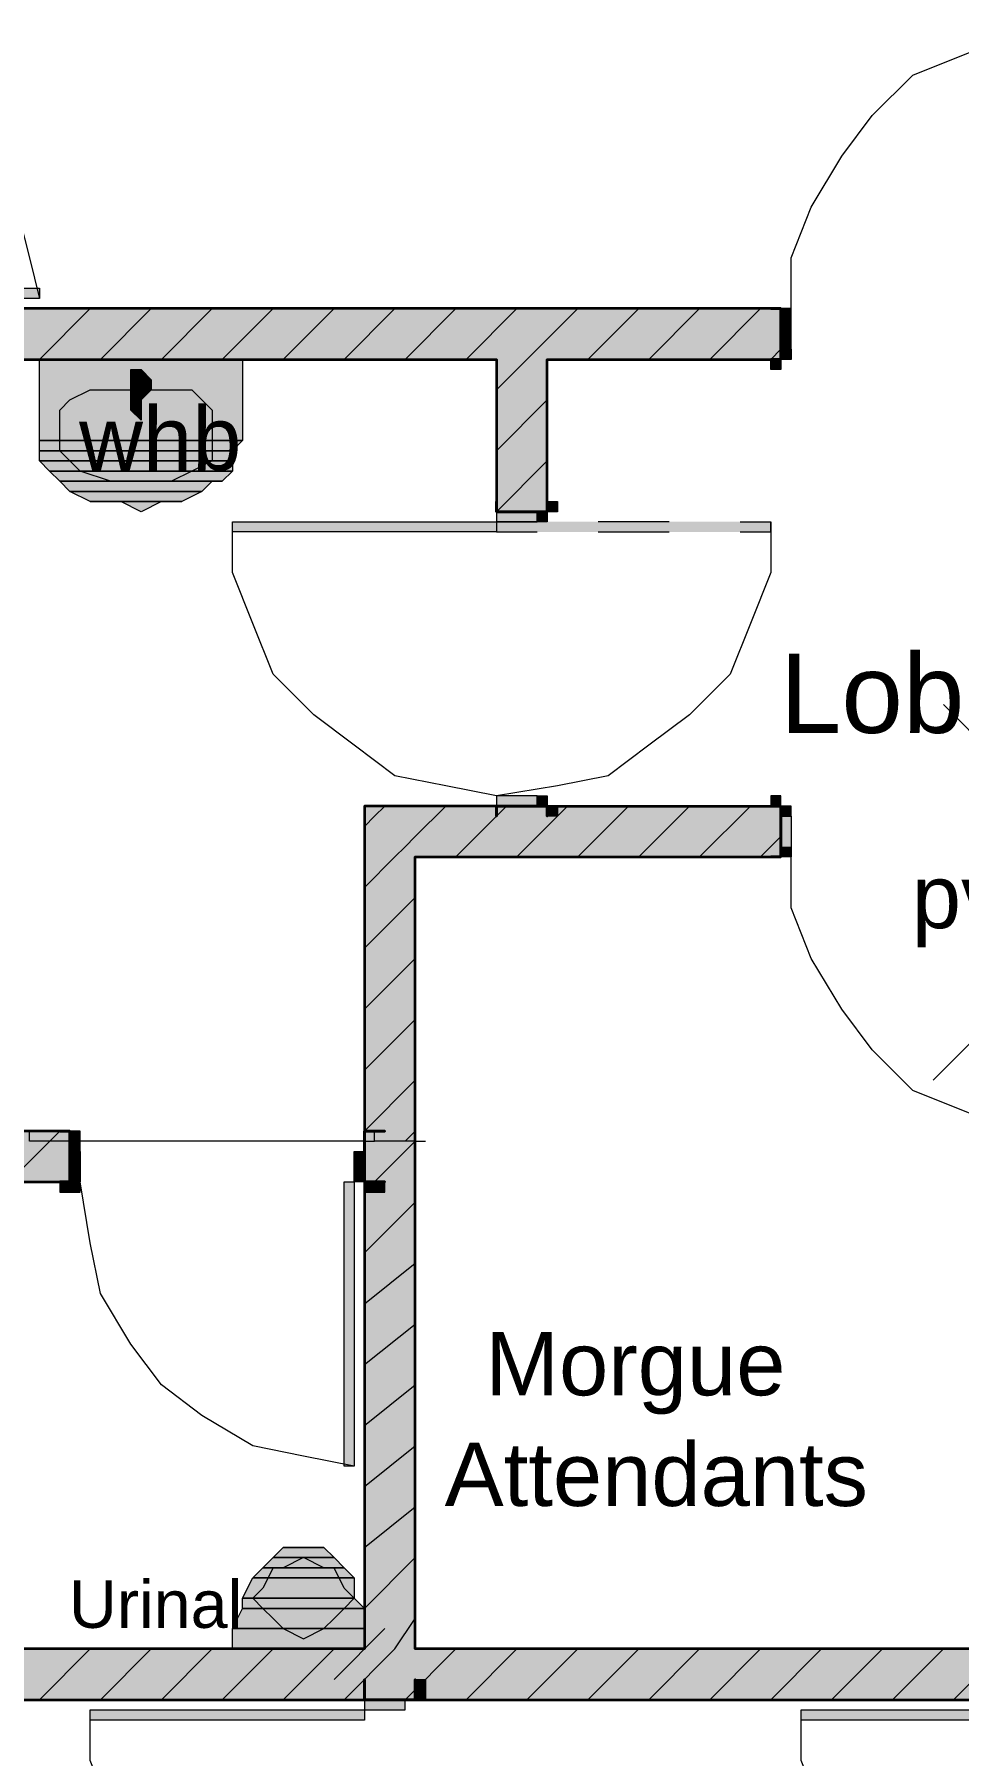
# Model space of a CAD drawing. Header units: millimetres. Extents: x 10281558 to 12820273, y 3651177 to 5996333.
# Drawn here: x 11067543 to 11347611, y 4714486 to 5236150 of the extents above; entities that cross this region are included whole.
import ezdxf

# ---------------------------------------------------------------- set-up
doc = ezdxf.new("R2010")
doc.units = ezdxf.units.MM
doc.layers.add('PDF_Geometry', color=7, linetype='Continuous', true_color=0x029e21)
doc.layers.add('PDF_Solid Fills', color=7, linetype='Continuous', true_color=0xffffff)
doc.layers.add('PDF_Text', color=7, linetype='Continuous')
doc.styles.add('PDF ArialMT', font='arial.ttf')

msp = doc.modelspace()

# ---------------------------------------------------------------- linework, layer by layer
at = {"layer": 'PDF_Geometry', "color": 30, "lineweight": 18, "true_color": 0xff6600}
for points in [[(11296829, 5153053), (11296829, 5168441), (11302984, 5183830), (11312217, 5199218), (11321450, 5211529), (11333761, 5223839), (11349149, 5229995), (11364538, 5236150), (11379926, 5236150), (11379926, 5153053), (11376848, 5153053), (11376848, 5236150), (11379926, 5236150)], [(10955208, 5156131), (10955208, 5159208), (11013684, 5159208), (11013684, 5156131), (10955208, 5156131), (10958286, 5168441), (10961364, 5180752), (10967519, 5189985), (10976752, 5199218), (10989063, 5208451), (10998296, 5211529), (11013684, 5211529), (11025995, 5211529), (11035228, 5205373), (11047538, 5199218), (11056771, 5189985), (11062927, 5180752), (11066004, 5168441), (11069082, 5156131), (11050616, 5156131)], [(11050616, 5159208), (11069082, 5159208), (11069082, 5156131)], [(11293751, 5153053), (11290674, 5153053), (11293751, 5153053)], [(11207577, 5091500), (11207577, 5094577), (11207577, 5091500)], [(11281441, 5088422), (11290674, 5088422), (11290674, 5073034), (11284518, 5057645), (11278363, 5042257), (11266052, 5029946), (11253742, 5020713), (11241431, 5011480), (11226043, 5008403), (11207577, 5005325), (11192188, 5008403), (11176800, 5011480), (11164490, 5020713), (11152179, 5029946), (11139868, 5042257), (11133713, 5057645), (11127558, 5073034), (11127558, 5088422), (11207577, 5088422), (11207577, 5085344), (11127558, 5085344), (11127558, 5088422)], [(11219887, 5088422), (11207577, 5088422), (11207577, 5085344), (11219887, 5085344)], [(11259897, 5088422), (11238353, 5088422)], [(11281441, 5085344), (11290674, 5085344), (11290674, 5088422)], [(11238353, 5085344), (11259897, 5085344)], [(11207577, 5002247), (11207577, 4999170), (11207577, 5002247)], [(11293751, 4986859), (11290674, 4986859), (11293751, 4986859)], [(11379926, 4903762), (11376848, 4903762), (11376848, 4986859), (11379926, 4986859), (11379926, 4903762), (11364538, 4903762), (11349149, 4909918), (11333761, 4916073), (11321450, 4928383), (11312217, 4940694), (11302984, 4956082), (11296829, 4971471), (11296829, 4986859)], [(11081393, 4903762), (11075237, 4903762), (11081393, 4903762)], [(11167567, 4897607), (11167567, 4903762), (11167567, 4897607)], [(11167567, 4903762), (11173723, 4903762), (11167567, 4903762)], [(11164490, 4802199), (11161412, 4802199), (11161412, 4888374), (11164490, 4888374), (11164490, 4802199), (11149101, 4805277), (11133713, 4808355), (11118325, 4817588), (11106014, 4826821), (11096781, 4839131), (11087548, 4854520), (11084470, 4869908), (11081393, 4888374)], [(11167567, 4731413), (11167567, 4737568), (11167567, 4731413)], [(11167567, 4645238), (11152179, 4648316), (11136791, 4651394), (11121402, 4660627), (11109092, 4669860), (11099859, 4682170), (11090626, 4697559), (11084470, 4712947), (11084470, 4728335), (11167567, 4728335), (11167567, 4725258), (11084470, 4725258), (11084470, 4728335)], [(11179878, 4731413), (11182956, 4731413), (11179878, 4731413)], [(11383004, 4645238), (11367615, 4648316), (11352227, 4651394), (11336839, 4660627), (11324528, 4669860), (11312217, 4682170), (11306062, 4697559), (11299907, 4712947), (11299907, 4728335), (11383004, 4728335), (11383004, 4725258), (11299907, 4725258), (11299907, 4728335)]]:
    msp.add_lwpolyline(points, dxfattribs=at)
at = {"layer": 'PDF_Geometry', "color": 7, "lineweight": 35}
for points in [[(11222965, 5091500), (11222965, 5094577), (11222965, 5091500), (11219887, 5091500), (11222965, 5091500), (11222965, 5137665), (11293751, 5137665), (11293751, 5140742), (11293751, 5153053), (11062927, 5153053), (11047538, 5153053), (11022917, 5153053), (11022917, 5149975), (11022917, 5153053)], [(11293751, 5153053), (11290674, 5153053), (11293751, 5153053), (11293751, 5140742), (11293751, 5137665), (11290674, 5137665), (11293751, 5137665), (11290674, 5137665)], [(11293751, 5137665), (11293751, 5140742), (11293751, 5153053), (11290674, 5153053)], [(11062927, 5140742), (11062927, 5137665), (11062927, 5140742), (11062927, 5137665), (11207577, 5137665), (11207577, 5091500), (11219887, 5091500), (11207577, 5091500), (11207577, 5094577), (11207577, 5091500)], [(11207577, 5094577), (11207577, 5091500), (11219887, 5091500), (11222965, 5091500), (11222965, 5094577)], [(11207577, 5002247), (11182956, 5002247), (11167567, 5002247), (11167567, 4903762), (11173723, 4903762), (11167567, 4903762), (11173723, 4903762)], [(11398392, 4768345), (11392237, 4768345), (11398392, 4768345), (11392237, 4768345), (11383004, 4768345), (11392237, 4768345), (11383004, 4768345), (11383004, 4746801), (11182956, 4746801), (11182956, 4888374), (11182956, 4903762), (11182956, 4986859), (11293751, 4986859), (11293751, 4999170), (11293751, 4986859), (11290674, 4986859), (11293751, 4986859)], [(11207577, 4999170), (11207577, 5002247), (11207577, 4999170), (11207577, 5002247), (11219887, 5002247), (11222965, 5002247), (11219887, 5002247), (11207577, 5002247), (11219887, 5002247), (11222965, 5002247), (11222965, 4999170), (11222965, 5002247), (11222965, 4999170)], [(11222965, 5002247), (11293751, 5002247), (11293751, 4999170), (11293751, 4986859), (11290674, 4986859)], [(11293751, 5002247), (11290674, 5002247)], [(11078315, 4903762), (11075237, 4903762), (11078315, 4903762), (11078315, 4897607), (11078315, 4903762), (11062927, 4903762), (11062927, 4912995), (11059849, 4912995), (11047538, 4912995), (11047538, 4903762), (10884422, 4903762), (10884422, 4925306), (10881344, 4925306), (10875189, 4925306), (10869034, 4925306), (10875189, 4925306)], [(11078315, 4888374), (11075237, 4888374), (11078315, 4888374), (11078315, 4897607), (11078315, 4903762), (11075237, 4903762)], [(11167567, 4888374), (11167567, 4897607), (11167567, 4888374), (11167567, 4897607), (11167567, 4903762), (11167567, 4897607), (11167567, 4903762)], [(11062927, 4888374), (11078315, 4888374), (11078315, 4897607), (11078315, 4888374), (11075237, 4888374)], [(11173723, 4888374), (11167567, 4888374), (11173723, 4888374), (11167567, 4888374), (11167567, 4746801), (11062927, 4746801), (11062927, 4796044), (11059849, 4796044), (11062927, 4796044), (11062927, 4792966), (11062927, 4796044)], [(11167567, 4737568), (11167567, 4731413), (11167567, 4737568), (11167567, 4731413), (11179878, 4731413), (11182956, 4731413), (11179878, 4731413), (11167567, 4731413), (11179878, 4731413), (11182956, 4731413), (11182956, 4737568), (11182956, 4731413), (11182956, 4737568)], [(11182956, 4731413), (11383004, 4731413), (11383004, 4737568), (11383004, 4731413), (11383004, 4737568)], [(10869034, 4672937), (10875189, 4672937), (10869034, 4672937), (10875189, 4672937), (10884422, 4672937), (10875189, 4672937), (10884422, 4672937), (10884422, 4731413), (11167567, 4731413)]]:
    msp.add_lwpolyline(points, dxfattribs=at)
at = {"layer": 'PDF_Geometry', "color": 11, "lineweight": 13, "true_color": 0xfd8279}
for points in [[(11069082, 5137665), (11084470, 5153053)], [(11087548, 5137665), (11102936, 5153053)], [(11106014, 5137665), (11121402, 5153053)], [(11124480, 5137665), (11139868, 5153053)], [(11142946, 5137665), (11158334, 5153053)], [(11161412, 5137665), (11176800, 5153053)], [(11179878, 5137665), (11195266, 5153053)], [(11198344, 5137665), (11213732, 5153053)], [(11207577, 5128432), (11216810, 5137665), (11232198, 5153053)], [(11235276, 5137665), (11250664, 5153053)], [(11253742, 5137665), (11269130, 5153053)], [(11272208, 5137665), (11287596, 5153053)], [(11290674, 5137665), (11293751, 5140742)], [(11207577, 5109966), (11222965, 5125354)], [(11207577, 5091500), (11222965, 5106888)], [(11167567, 4977626), (11176800, 4986859), (11179878, 4989937), (11182956, 4993014), (11192188, 5002247)], [(11167567, 4996092), (11170645, 4999170), (11173723, 5002247)], [(11195266, 4986859), (11210654, 5002247)], [(11213732, 4986859), (11229120, 5002247)], [(11232198, 4986859), (11247586, 5002247)], [(11250664, 4986859), (11266052, 5002247)], [(11269130, 4986859), (11284518, 5002247)], [(11287596, 4986859), (11293751, 4993014)], [(11167567, 4959160), (11182956, 4974548)], [(11167567, 4940694), (11182956, 4956082)], [(11167567, 4922228), (11182956, 4937616)], [(11167567, 4903762), (11182956, 4919151)], [(11059849, 4888374), (11075237, 4903762)], [(11167567, 4885296), (11170645, 4888374), (11182956, 4900685)], [(11078315, 4888374), (11078315, 4888374)], [(11167567, 4866830), (11182956, 4882219)], [(11167567, 4851442), (11182956, 4863753)], [(11167567, 4832976), (11182956, 4845287)], [(11167567, 4814510), (11182956, 4826821)], [(11167567, 4796044), (11182956, 4808355)], [(11167567, 4777578), (11182956, 4789889)], [(11167567, 4759112), (11182956, 4774500)], [(11161412, 4731413), (11176800, 4746801), (11182956, 4756034)], [(11069082, 4731413), (11084470, 4746801)], [(11087548, 4731413), (11102936, 4746801)], [(11106014, 4731413), (11121402, 4746801)], [(11124480, 4731413), (11139868, 4746801)], [(11142946, 4731413), (11158334, 4746801)], [(11179878, 4731413), (11195266, 4746801)], [(11198344, 4731413), (11213732, 4746801)], [(11216810, 4731413), (11232198, 4746801)], [(11235276, 4731413), (11250664, 4746801)], [(11253742, 4731413), (11269130, 4746801)], [(11272208, 4731413), (11287596, 4746801)], [(11290674, 4731413), (11306062, 4746801)], [(11309140, 4731413), (11324528, 4746801)], [(11327606, 4731413), (11342994, 4746801)], [(11346072, 4731413), (11361460, 4746801)]]:
    msp.add_lwpolyline(points, dxfattribs=at)
at = {"layer": 'PDF_Geometry', "color": 30, "lineweight": 20, "true_color": 0xff6600}
for points in [[(11296829, 5140742), (11296829, 5146898), (11296829, 5153053), (11293751, 5153053), (11293751, 5140742)], [(11219887, 5091500), (11207577, 5091500), (11207577, 5088422), (11219887, 5088422)], [(11219887, 5005325), (11207577, 5005325), (11207577, 5002247), (11219887, 5002247)], [(11296829, 4999170), (11296829, 4989937), (11296829, 4986859), (11293751, 4986859), (11293751, 4999170)], [(11081393, 4897607), (11081393, 4891452), (11081393, 4888374), (11078315, 4888374), (11078315, 4897607)], [(11167567, 4897607), (11167567, 4888374), (11164490, 4888374), (11164490, 4891452), (11164490, 4897607)], [(11179878, 4731413), (11167567, 4731413), (11167567, 4728335), (11173723, 4728335), (11179878, 4728335)]]:
    msp.add_lwpolyline(points, close=True, dxfattribs=at)
at = {"layer": 'PDF_Geometry', "color": 30, "lineweight": 18, "true_color": 0xff6600}
for points in [[(11296829, 5140742), (11296829, 5137665), (11293751, 5137665), (11293751, 5140742)], [(11293751, 5134587), (11290674, 5134587), (11290674, 5137665), (11293751, 5137665)], [(11219887, 5091500), (11222965, 5091500), (11222965, 5088422), (11219887, 5088422)], [(11222965, 5091500), (11222965, 5094577), (11226043, 5094577), (11226043, 5091500)], [(11219887, 5005325), (11222965, 5005325), (11222965, 5002247), (11219887, 5002247)], [(11293751, 5005325), (11290674, 5005325), (11290674, 5002247), (11293751, 5002247)], [(11226043, 5002247), (11226043, 4999170), (11222965, 4999170), (11222965, 5002247)], [(11296829, 4999170), (11296829, 5002247), (11293751, 5002247), (11293751, 4999170)], [(11081393, 4897607), (11081393, 4903762), (11078315, 4903762), (11078315, 4897607)], [(11081393, 4888374), (11075237, 4888374), (11075237, 4885296), (11081393, 4885296)], [(11167567, 4885296), (11173723, 4885296), (11173723, 4888374), (11167567, 4888374)], [(11182956, 4731413), (11182956, 4737568), (11186033, 4737568), (11186033, 4731413)]]:
    msp.add_lwpolyline(points, close=True, dxfattribs=at)
at = {"layer": 'PDF_Geometry', "color": 6, "lineweight": 20}
for points in [[(11130635, 5137665), (11130635, 5113043), (11127558, 5109966), (11127558, 5106888), (11127558, 5103810), (11124480, 5100733), (11121402, 5100733), (11118325, 5097655), (11112169, 5094577), (11106014, 5094577), (11099859, 5091500), (11093703, 5094577), (11084470, 5094577), (11078315, 5097655), (11075237, 5100733), (11072160, 5103810), (11069082, 5106888), (11069082, 5109966), (11069082, 5113043), (11069082, 5137665)], [(11102936, 5131509), (11102936, 5128432), (11099859, 5125354), (11099859, 5122276), (11099859, 5119199), (11096781, 5122276), (11096781, 5125354), (11096781, 5128432), (11096781, 5131509), (11096781, 5134587), (11099859, 5134587)], [(11087548, 5128432), (11112169, 5128432), (11115247, 5128432), (11118325, 5125354), (11121402, 5122276), (11121402, 5119199), (11121402, 5113043), (11121402, 5109966), (11121402, 5106888), (11115247, 5103810), (11109092, 5100733), (11099859, 5100733), (11090626, 5100733), (11081393, 5103810), (11078315, 5106888), (11075237, 5109966), (11075237, 5113043), (11075237, 5119199), (11075237, 5122276), (11078315, 5125354), (11084470, 5128432)], [(11096781, 5128432), (11099859, 5125354), (11099859, 5128432)]]:
    msp.add_lwpolyline(points, close=True, dxfattribs=at)
msp.add_lwpolyline([(11099859, 5125354), (11096781, 5125354)], dxfattribs=at)
at = {"layer": 'PDF_Geometry', "color": 7, "lineweight": 0, "true_color": 0xffffff}
msp.add_lwpolyline([(11099859, 5119199), (11099859, 5119199), (11099859, 5119199)], close=True, dxfattribs=at)
for points in [[(11130635, 5113043), (11069082, 5113043), (11130635, 5113043)], [(11127558, 5109966), (11069082, 5109966), (11127558, 5109966)], [(11127558, 5106888), (11069082, 5106888), (11127558, 5106888)], [(11127558, 5103810), (11072160, 5103810), (11127558, 5103810)], [(11124480, 5100733), (11075237, 5100733), (11124480, 5100733)], [(11121402, 5100733), (11075237, 5100733), (11121402, 5100733)], [(11118325, 5097655), (11078315, 5097655), (11118325, 5097655)], [(11112169, 5094577), (11084470, 5094577), (11112169, 5094577)], [(11158334, 4774500), (11139868, 4774500), (11158334, 4774500)], [(11155257, 4777578), (11142946, 4777578), (11155257, 4777578)], [(11152179, 4777578), (11146024, 4777578), (11152179, 4777578)], [(11164490, 4768345), (11133713, 4768345), (11164490, 4768345)], [(11161412, 4771423), (11136791, 4771423), (11161412, 4771423)], [(11164490, 4762190), (11130635, 4762190), (11164490, 4762190)], [(11167567, 4759112), (11130635, 4759112), (11167567, 4759112)], [(11167567, 4752957), (11127558, 4752957), (11167567, 4752957)], [(11182956, 4731413), (11179878, 4731413), (11182956, 4731413)]]:
    msp.add_lwpolyline(points, dxfattribs=at)
at = {"layer": 'PDF_Geometry', "color": 23, "lineweight": 13, "true_color": 0xbf8080}
for points in [[(11342994, 5033024), (11358382, 5017636)], [(11355305, 4934539), (11339916, 4919151)], [(11173723, 4752957), (11158334, 4737568)]]:
    msp.add_lwpolyline(points, dxfattribs=at)
at = {"layer": 'PDF_Geometry', "color": 7, "lineweight": 35}
msp.add_lwpolyline([(11290674, 5002247), (11293751, 5002247), (11293751, 4999170), (11293751, 5002247)], close=True, dxfattribs=at)
at = {"layer": 'PDF_Geometry', "color": 7, "lineweight": 13}
for points in [[(11167567, 4891452), (11167567, 4900685), (11066004, 4900685), (11066004, 4903762), (11062927, 4903762), (11062927, 4909918)], [(11182956, 4891452), (11182956, 4900685), (11179878, 4900685), (11170645, 4900685), (11170645, 4903762), (11167567, 4903762), (11167567, 4909918)], [(11167567, 4903762), (11167567, 4900685), (11170645, 4900685)], [(11182956, 4903762), (11179878, 4900685)], [(11182956, 4900685), (11186033, 4900685)]]:
    msp.add_lwpolyline(points, dxfattribs=at)
for points in [[(11127558, 4746801), (11127558, 4752957), (11130635, 4759112), (11130635, 4762190), (11133713, 4768345), (11136791, 4771423), (11139868, 4774500), (11142946, 4777578), (11146024, 4777578), (11149101, 4777578), (11152179, 4777578), (11155257, 4777578), (11158334, 4774500), (11161412, 4771423), (11164490, 4768345), (11164490, 4762190), (11167567, 4759112), (11167567, 4752957), (11167567, 4746801), (11149101, 4746801)], [(11164490, 4762190), (11161412, 4765267), (11158334, 4771423), (11155257, 4771423), (11149101, 4774500), (11142946, 4771423), (11139868, 4771423), (11136791, 4765267), (11133713, 4762190), (11136791, 4759112), (11139868, 4756034), (11142946, 4752957), (11149101, 4749879), (11155257, 4752957), (11158334, 4756034), (11161412, 4759112)]]:
    msp.add_lwpolyline(points, close=True, dxfattribs=at)
at = {"layer": 'PDF_Solid Fills', "transparency": 33554559}
for points in [[(11013684, 5159208), (11069082, 5159208), (11069082, 5159208)], [(11069082, 5156131), (11013684, 5156131), (11013684, 5159208)], [(11013684, 5159208), (11069082, 5159208), (11069082, 5156131)], [(11069082, 5156131), (11069082, 5156131), (11013684, 5156131)], [(11062927, 5153053), (11293751, 5153053), (11293751, 5153053)], [(11293751, 5137665), (11062927, 5137665), (11062927, 5153053)], [(11062927, 5153053), (11293751, 5153053), (11293751, 5137665)], [(11290674, 5153053), (11293751, 5153053), (11293751, 5153053)], [(11293751, 5153053), (11293751, 5153053), (11290674, 5153053)], [(11296829, 5153053), (11293751, 5153053), (11296829, 5146898)], [(11293751, 5153053), (11296829, 5146898), (11293751, 5146898)], [(11296829, 5146898), (11293751, 5146898), (11296829, 5140742)], [(11293751, 5146898), (11296829, 5140742), (11293751, 5140742)], [(11296829, 5140742), (11293751, 5140742), (11296829, 5137665)], [(11293751, 5140742), (11296829, 5137665), (11293751, 5137665)], [(11293751, 5137665), (11293751, 5137665), (11062927, 5137665)], [(11069082, 5137665), (11130635, 5137665), (11130635, 5137665)], [(11130635, 5137665), (11069082, 5137665), (11130635, 5113043)], [(11069082, 5137665), (11130635, 5113043), (11069082, 5113043)], [(11099859, 5134587), (11096781, 5134587), (11096781, 5134587)], [(11099859, 5134587), (11096781, 5134587), (11102936, 5131509)], [(11096781, 5134587), (11102936, 5131509), (11096781, 5131509)], [(11207577, 5137665), (11222965, 5137665), (11222965, 5137665)], [(11222965, 5091500), (11207577, 5091500), (11207577, 5137665)], [(11207577, 5137665), (11222965, 5137665), (11222965, 5091500)], [(11293751, 5137665), (11290674, 5137665), (11293751, 5134587)], [(11290674, 5137665), (11293751, 5134587), (11290674, 5134587)], [(11102936, 5131509), (11096781, 5131509), (11102936, 5128432)], [(11096781, 5131509), (11102936, 5128432), (11096781, 5128432)], [(11102936, 5128432), (11096781, 5128432), (11099859, 5125354)], [(11096781, 5128432), (11099859, 5125354), (11096781, 5125354)], [(11099859, 5125354), (11096781, 5125354), (11099859, 5122276)], [(11096781, 5125354), (11099859, 5122276), (11096781, 5122276)], [(11099859, 5122276), (11096781, 5122276), (11099859, 5119199)], [(11096781, 5122276), (11099859, 5119199), (11099859, 5119199)], [(11069082, 5113043), (11130635, 5113043), (11130635, 5113043)], [(11130635, 5113043), (11069082, 5113043), (11127558, 5109966)], [(11069082, 5113043), (11127558, 5109966), (11069082, 5109966)], [(11069082, 5109966), (11127558, 5109966), (11127558, 5109966)], [(11127558, 5109966), (11069082, 5109966), (11127558, 5106888)], [(11069082, 5109966), (11127558, 5106888), (11069082, 5106888)], [(11069082, 5106888), (11127558, 5106888), (11127558, 5106888)], [(11127558, 5106888), (11069082, 5106888), (11127558, 5103810)], [(11069082, 5106888), (11127558, 5103810), (11072160, 5103810)], [(11072160, 5103810), (11127558, 5103810), (11127558, 5103810)], [(11127558, 5103810), (11072160, 5103810), (11124480, 5100733)], [(11072160, 5103810), (11124480, 5100733), (11075237, 5100733)], [(11075237, 5100733), (11124480, 5100733), (11124480, 5100733)], [(11075237, 5100733), (11121402, 5100733), (11121402, 5100733)], [(11121402, 5100733), (11121402, 5100733), (11075237, 5100733)], [(11121402, 5100733), (11075237, 5100733), (11124480, 5100733)], [(11121402, 5100733), (11075237, 5100733), (11118325, 5097655)], [(11075237, 5100733), (11118325, 5097655), (11078315, 5097655)], [(11078315, 5097655), (11118325, 5097655), (11118325, 5097655)], [(11118325, 5097655), (11078315, 5097655), (11112169, 5094577)], [(11078315, 5097655), (11112169, 5094577), (11084470, 5094577)], [(11084470, 5094577), (11112169, 5094577), (11112169, 5094577)], [(11112169, 5094577), (11084470, 5094577), (11106014, 5094577)], [(11084470, 5094577), (11106014, 5094577), (11093703, 5094577)], [(11106014, 5094577), (11093703, 5094577), (11099859, 5091500)], [(11093703, 5094577), (11106014, 5094577), (11106014, 5094577)], [(11106014, 5094577), (11106014, 5094577), (11093703, 5094577)], [(11207577, 5094577), (11207577, 5091500), (11207577, 5091500)], [(11207577, 5091500), (11207577, 5091500), (11207577, 5094577)], [(11222965, 5091500), (11222965, 5091500), (11207577, 5091500)], [(11207577, 5091500), (11219887, 5091500), (11219887, 5091500)], [(11219887, 5088422), (11207577, 5088422), (11207577, 5091500)], [(11207577, 5091500), (11219887, 5091500), (11219887, 5088422)], [(11222965, 5091500), (11219887, 5091500), (11222965, 5088422)], [(11219887, 5091500), (11222965, 5088422), (11219887, 5088422)], [(11226043, 5094577), (11222965, 5094577), (11226043, 5091500)], [(11222965, 5094577), (11226043, 5091500), (11222965, 5091500)], [(11127558, 5088422), (11207577, 5088422), (11207577, 5088422)], [(11207577, 5085344), (11127558, 5085344), (11127558, 5088422)], [(11127558, 5088422), (11207577, 5088422), (11207577, 5085344)], [(11219887, 5088422), (11219887, 5088422), (11207577, 5088422)], [(11207577, 5088422), (11290674, 5088422), (11290674, 5088422)], [(11290674, 5085344), (11207577, 5085344), (11207577, 5088422)], [(11207577, 5088422), (11290674, 5088422), (11290674, 5085344)], [(11207577, 5085344), (11207577, 5085344), (11127558, 5085344)], [(11290674, 5085344), (11290674, 5085344), (11207577, 5085344)], [(11207577, 5005325), (11219887, 5005325), (11219887, 5005325)], [(11219887, 5002247), (11207577, 5002247), (11207577, 5005325)], [(11207577, 5005325), (11219887, 5005325), (11219887, 5002247)], [(11222965, 5005325), (11219887, 5005325), (11222965, 5002247)], [(11219887, 5005325), (11222965, 5002247), (11219887, 5002247)], [(11293751, 5005325), (11290674, 5005325), (11293751, 5002247)], [(11290674, 5005325), (11293751, 5002247), (11290674, 5002247)], [(11167567, 5002247), (11182956, 5002247), (11182956, 5002247)], [(11182956, 4986859), (11167567, 4986859), (11167567, 5002247)], [(11167567, 5002247), (11182956, 5002247), (11182956, 4986859)], [(11182956, 5002247), (11293751, 5002247), (11293751, 5002247)], [(11293751, 4986859), (11182956, 4986859), (11182956, 5002247)], [(11182956, 5002247), (11293751, 5002247), (11293751, 4986859)], [(11207577, 5002247), (11207577, 4999170), (11207577, 4999170)], [(11207577, 4999170), (11207577, 4999170), (11207577, 5002247)], [(11219887, 5002247), (11219887, 5002247), (11207577, 5002247)], [(11226043, 5002247), (11222965, 5002247), (11226043, 4999170)], [(11222965, 5002247), (11226043, 4999170), (11222965, 4999170)], [(11296829, 5002247), (11293751, 5002247), (11296829, 4999170)], [(11293751, 5002247), (11296829, 4999170), (11293751, 4999170)], [(11296829, 4999170), (11293751, 4999170), (11296829, 4989937)], [(11293751, 4999170), (11296829, 4989937), (11293751, 4989937)], [(11296829, 4989937), (11293751, 4989937), (11296829, 4986859)], [(11293751, 4989937), (11296829, 4986859), (11293751, 4986859)], [(11182956, 4986859), (11182956, 4986859), (11167567, 4986859)], [(11167567, 4986859), (11182956, 4986859), (11182956, 4986859)], [(11182956, 4903762), (11167567, 4903762), (11167567, 4986859)], [(11167567, 4986859), (11182956, 4986859), (11182956, 4903762)], [(11293751, 4986859), (11293751, 4986859), (11182956, 4986859)], [(11290674, 4986859), (11293751, 4986859), (11293751, 4986859)], [(11293751, 4986859), (11293751, 4986859), (11290674, 4986859)], [(10884422, 4903762), (11078315, 4903762), (11078315, 4903762)], [(11078315, 4888374), (10884422, 4888374), (10884422, 4903762)], [(10884422, 4903762), (11078315, 4903762), (11078315, 4888374)], [(11075237, 4903762), (11081393, 4903762), (11081393, 4903762)], [(11081393, 4903762), (11081393, 4903762), (11075237, 4903762)], [(11081393, 4903762), (11078315, 4903762), (11081393, 4897607)], [(11078315, 4903762), (11081393, 4897607), (11078315, 4897607)], [(11182956, 4903762), (11182956, 4903762), (11167567, 4903762)], [(11167567, 4903762), (11182956, 4903762), (11182956, 4903762)], [(11182956, 4888374), (11167567, 4888374), (11167567, 4903762)], [(11167567, 4903762), (11182956, 4903762), (11182956, 4888374)], [(11167567, 4903762), (11167567, 4897607), (11167567, 4897607)], [(11167567, 4897607), (11167567, 4897607), (11167567, 4903762)], [(11167567, 4903762), (11173723, 4903762), (11173723, 4903762)], [(11173723, 4903762), (11173723, 4903762), (11167567, 4903762)], [(11081393, 4897607), (11078315, 4897607), (11081393, 4891452)], [(11078315, 4897607), (11081393, 4891452), (11078315, 4891452)], [(11167567, 4897607), (11164490, 4897607), (11167567, 4891452)], [(11164490, 4897607), (11167567, 4891452), (11164490, 4891452)], [(11078315, 4888374), (11078315, 4888374), (10884422, 4888374)], [(11081393, 4888374), (11075237, 4888374), (11081393, 4885296)], [(11075237, 4888374), (11081393, 4885296), (11075237, 4885296)], [(11081393, 4891452), (11078315, 4891452), (11081393, 4888374)], [(11078315, 4891452), (11081393, 4888374), (11078315, 4888374)], [(11164490, 4888374), (11161412, 4888374), (11164490, 4802199)], [(11161412, 4888374), (11164490, 4802199), (11161412, 4802199)], [(11167567, 4891452), (11164490, 4891452), (11167567, 4888374)], [(11164490, 4891452), (11167567, 4888374), (11164490, 4888374)], [(11167567, 4888374), (11182956, 4888374), (11182956, 4888374)], [(11182956, 4746801), (11167567, 4746801), (11167567, 4888374)], [(11167567, 4888374), (11182956, 4888374), (11182956, 4746801)], [(11182956, 4888374), (11182956, 4888374), (11167567, 4888374)], [(11173723, 4888374), (11167567, 4888374), (11173723, 4885296)], [(11167567, 4888374), (11173723, 4885296), (11167567, 4885296)], [(11139868, 4774500), (11161412, 4771423), (11136791, 4771423)], [(11142946, 4777578), (11158334, 4774500), (11139868, 4774500)], [(11139868, 4774500), (11158334, 4774500), (11158334, 4774500)], [(11158334, 4774500), (11139868, 4774500), (11161412, 4771423)], [(11146024, 4777578), (11155257, 4777578), (11142946, 4777578)], [(11142946, 4777578), (11155257, 4777578), (11155257, 4777578)], [(11155257, 4777578), (11142946, 4777578), (11158334, 4774500)], [(11149101, 4777578), (11152179, 4777578), (11146024, 4777578)], [(11146024, 4777578), (11152179, 4777578), (11152179, 4777578)], [(11152179, 4777578), (11146024, 4777578), (11155257, 4777578)], [(11133713, 4768345), (11164490, 4762190), (11130635, 4762190)], [(11136791, 4771423), (11164490, 4768345), (11133713, 4768345)], [(11133713, 4768345), (11164490, 4768345), (11164490, 4768345)], [(11164490, 4768345), (11133713, 4768345), (11164490, 4762190)], [(11136791, 4771423), (11161412, 4771423), (11161412, 4771423)], [(11161412, 4771423), (11136791, 4771423), (11164490, 4768345)], [(11130635, 4759112), (11167567, 4752957), (11127558, 4752957)], [(11130635, 4762190), (11164490, 4762190), (11164490, 4762190)], [(11164490, 4762190), (11130635, 4762190), (11167567, 4759112)], [(11130635, 4762190), (11167567, 4759112), (11130635, 4759112)], [(11130635, 4759112), (11167567, 4759112), (11167567, 4759112)], [(11167567, 4759112), (11130635, 4759112), (11167567, 4752957)], [(11127558, 4752957), (11167567, 4752957), (11167567, 4752957)], [(11167567, 4752957), (11127558, 4752957), (11167567, 4746801)], [(11127558, 4752957), (11167567, 4746801), (11127558, 4746801)], [(10884422, 4746801), (11383004, 4746801), (11383004, 4746801)], [(11383004, 4731413), (10884422, 4731413), (10884422, 4746801)], [(10884422, 4746801), (11383004, 4746801), (11383004, 4731413)], [(11149101, 4746801), (11167567, 4746801), (11167567, 4746801)], [(11182956, 4746801), (11182956, 4746801), (11167567, 4746801)], [(11167567, 4737568), (11167567, 4731413), (11167567, 4731413)], [(11167567, 4731413), (11167567, 4731413), (11167567, 4737568)], [(11186033, 4737568), (11182956, 4737568), (11186033, 4731413)], [(11182956, 4737568), (11186033, 4731413), (11182956, 4731413)], [(11383004, 4731413), (11383004, 4731413), (10884422, 4731413)], [(11084470, 4728335), (11167567, 4728335), (11167567, 4728335)], [(11167567, 4725258), (11084470, 4725258), (11084470, 4728335)], [(11084470, 4728335), (11167567, 4728335), (11167567, 4725258)], [(11179878, 4731413), (11167567, 4731413), (11179878, 4728335)], [(11167567, 4731413), (11179878, 4728335), (11167567, 4728335)], [(11173723, 4728335), (11179878, 4728335), (11179878, 4728335)], [(11179878, 4728335), (11179878, 4728335), (11173723, 4728335)], [(11179878, 4731413), (11182956, 4731413), (11182956, 4731413)], [(11182956, 4731413), (11182956, 4731413), (11179878, 4731413)], [(11179878, 4731413), (11182956, 4731413), (11182956, 4731413)], [(11299907, 4728335), (11383004, 4728335), (11383004, 4728335)], [(11383004, 4725258), (11299907, 4725258), (11299907, 4728335)], [(11299907, 4728335), (11383004, 4728335), (11383004, 4725258)], [(11167567, 4725258), (11167567, 4725258), (11084470, 4725258)], [(11383004, 4725258), (11383004, 4725258), (11299907, 4725258)]]:
    msp.add_solid(points, dxfattribs=at)

# ---------------------------------------------------------------- texts
at = {"layer": 'PDF_Text', "attachment_point": 4, "style": 'PDF ArialMT'}
for s, insert, char_height in [('whb', (11081069, 5113537), 19206.1), ('Lobby', (11293437, 5032822), 24008.2), ('pv', (11333448, 4971959), 19206.1), ('Morgue', (11204181, 4830381), 19206.1), ('Attendants', (11191870, 4799603), 19206.1), ('Urinal', (11077992, 4760285), 14404)]:
    msp.add_mtext(s, dxfattribs=dict(at, insert=insert, char_height=char_height))

doc.saveas('drawing.dxf')
